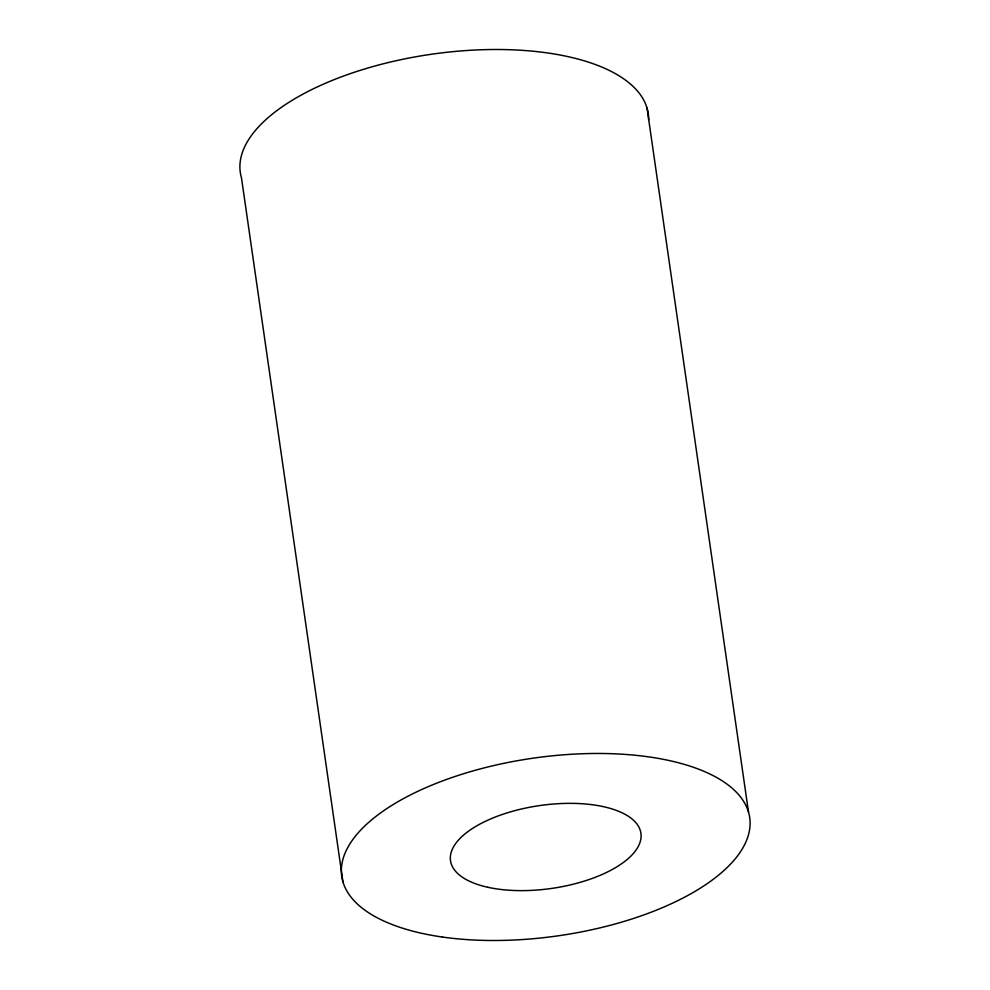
<?xml version="1.0" encoding="UTF-8"?>
<svg xmlns="http://www.w3.org/2000/svg" width="990" height="990" viewBox="0 0 990 990"><rect width="100%" height="100%" fill="white"/><g stroke="black" fill="none" stroke-linecap="round" stroke-linejoin="round"><path stroke-width="1.49" d="M647.064 108.158L748.514 812.134M342.936 881.843L241.486 177.866A206.081 89.694 -8.2 0 1 432.16 54.141A206.081 89.694 -8.2 0 1 648.648 119.79M442.456 937.047A206.081 89.694 -8.2 0 0 750.098 823.767A206.081 89.694 -8.2 0 0 444.621 780.145A206.081 89.694 -8.2 0 0 442.456 937.047M487.847 887.275A96.178 41.852 -8.2 0 0 640.32 841.389A96.178 41.852 -8.2 0 0 509.009 812.307A96.178 41.852 -8.2 0 0 487.847 887.275"/></g></svg>
